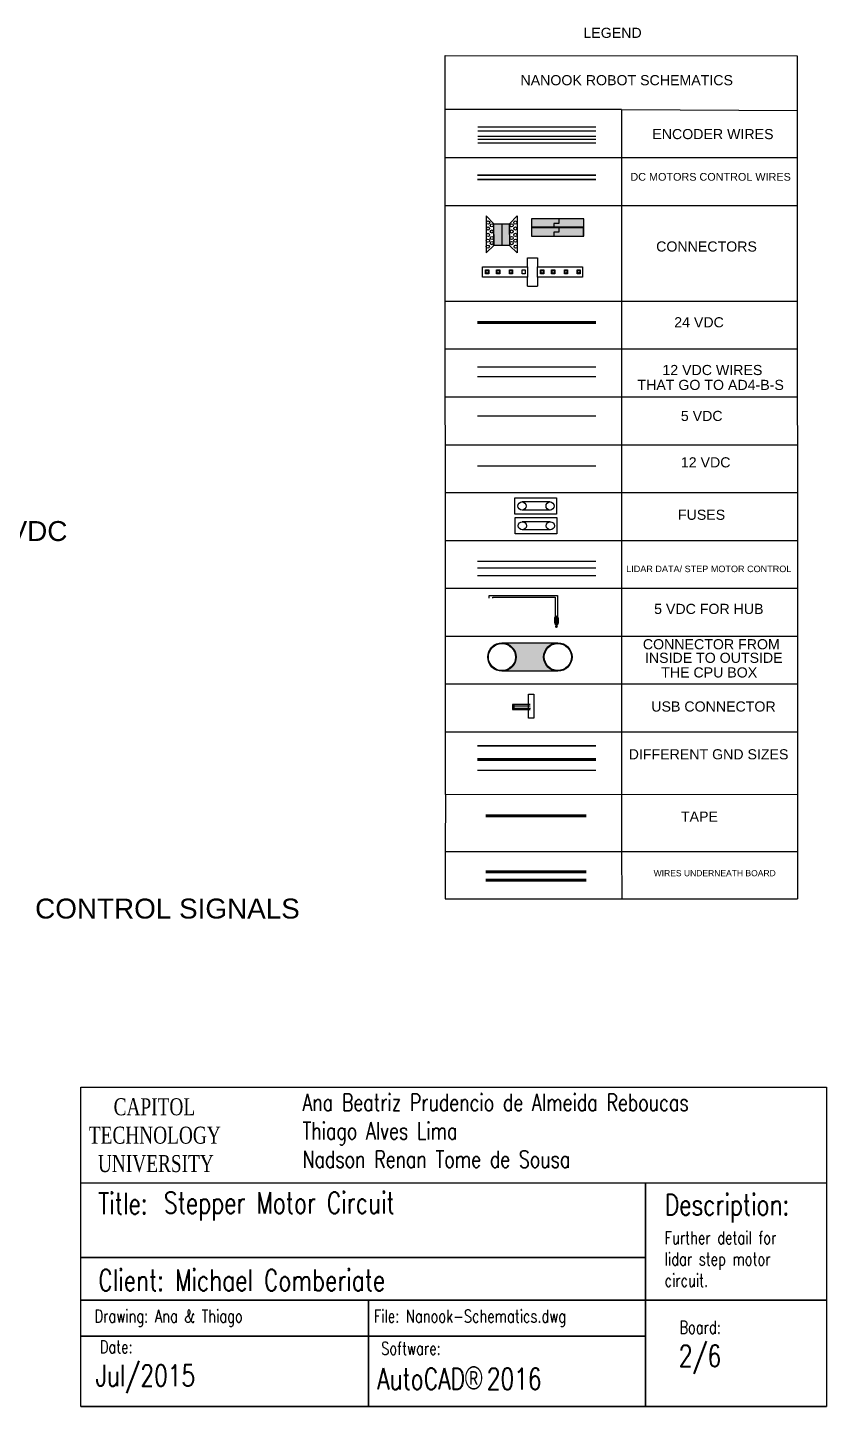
# Paper-space layout 'Layout1' of a CAD drawing. Header units: inches. Extents: x 0.8 to 43.6, y 0.8 to 32.
# Drawn here: x 28.58 to 43.58, y 0.99 to 26.89 of the extents above; entities that cross this region are included whole.
import ezdxf

# ---------------------------------------------------------------- set-up
doc = ezdxf.new("R2010")
doc.units = ezdxf.units.IN
doc.header["$MEASUREMENT"] = 0
doc.linetypes.add('ACAD_ISO02W100', pattern=[15, 12, -3])
doc.linetypes.add('DASHDOT', pattern=[1, 0.5, -0.25, 0, -0.25])
for name, color, linetype in [('12VDC', 2, 'Continuous'), ('5V for hub', 250, 'Continuous'), ('5VDC', 1, 'Continuous'), ('Black GND', 250, 'Continuous'), ('Connectors', 250, 'Continuous'), ('encoder wires', 250, 'Continuous'), ('goes out of box', 4, 'Continuous'), ('LEGEND BOX', 7, 'Continuous'), ('MOTOR CONTROL WIRES', 1, 'Continuous'), ('PLANTA BAIXA ELÉTRICA', 10, 'DASHDOT'), ('power protection board', 7, 'Continuous'), ('Texts', 6, 'Continuous')]:
    doc.layers.add(name, color=color, linetype=linetype)
for name, color, linetype, lineweight in [('12VDC Blue', 5, 'Continuous', 30), ('24VDC', 1, 'Continuous', 60), ('AD4-BS', 250, 'Continuous', 30), ('tape', 8, 'Continuous', 90), ('USB', 251, 'Continuous', 30), ('USB Motor wire Control', 251, 'Continuous', 30), ('USB wire WiFi', 251, 'Continuous', 30)]:
    doc.layers.add(name, color=color, linetype=linetype, lineweight=lineweight)
doc.styles.add('romans_75', font='romans.shx', dxfattribs={"width": 0.75, "height": 0.15})
doc.styles.get("Standard").update_dxf_attribs({"font": 'arial.ttf'})

psp = doc.layouts.get("Layout1")

# ---------------------------------------------------------------- hatches: boundary and pattern name
at = {"layer": '5V for hub', "true_color": 0x939598}
h = psp.add_hatch(color=252, dxfattribs=at)
h.dxf.hatch_style = 1
h.paths.add_polyline_path([(38.476, 15.801, 1), (38.545, 15.801, 1)])
h.paths.add_polyline_path([(38.476, 15.706, 0.298414), (38.497, 15.674, -0.94395), (38.525, 15.674, 0.298414), (38.545, 15.706, 1)])
h.paths.add_polyline_path([(38.525, 15.635, 1), (38.497, 15.635, 1)])
h.paths.add_polyline_path([(38.525, 15.674, 0.94395), (38.497, 15.674, 0.208334)], flags=17)
h.paths.add_polyline_path([(38.525, 15.673, 1), (38.497, 15.673), (38.497, 15.635, -1), (38.525, 15.635)])
h = psp.add_hatch(color=252, dxfattribs=at)
h.dxf.hatch_style = 1
h.paths.add_polyline_path([(38.545, 15.801, -1), (38.476, 15.801), (38.476, 15.707), (38.476, 15.707, -0.982512), (38.545, 15.706), (38.545, 15.706)])
h = psp.add_hatch(color=252, dxfattribs=at)
h.dxf.hatch_style = 1
h.paths.add_polyline_path([(38.497, 15.674, 0.208334), (38.525, 15.674, 0.94395)])
at = {"layer": 'AD4-BS', "true_color": 0xc7c8ca}
h = psp.add_hatch(color=9, dxfattribs=at)
h.dxf.hatch_style = 1
h.paths.add_polyline_path([(37.719, 14.177), (37.689, 14.177), (37.689, 14.078), (37.719, 14.078)])
at = {"layer": 'Black GND', "transparency": 33554687}
h = psp.add_hatch(color=4, dxfattribs=at)
h.dxf.hatch_style = 1
h.paths.add_polyline_path([(37.998, 15.334), (37.487, 15.333, -0.415378), (37.755, 15.066, -0.41305), (37.489, 14.798), (37.998, 14.799)])
h.paths.add_polyline_path([(38.537, 15.335), (37.998, 15.334), (37.998, 14.799), (38.539, 14.8, -0.415378), (38.27, 15.068, -0.41305)])
at = {"layer": 'Connectors', "true_color": 0x139b48, "transparency": 33554687}
h = psp.add_hatch(color=114, dxfattribs=at)
h.dxf.hatch_style = 1
h.paths.add_polyline_path([(37.483, 23.206), (37.338, 23.206), (37.338, 23.009), (37.338, 22.797), (37.483, 22.797)])
h = psp.add_hatch(color=114, dxfattribs=at)
h.dxf.hatch_style = 1
h.paths.add_polyline_path([(37.483, 22.797), (37.63, 22.797), (37.63, 23.206), (37.483, 23.206)])
at = {"layer": 'Connectors', "true_color": 0x000000}
h = psp.add_hatch(color=18, dxfattribs=at)
h.dxf.hatch_style = 1
h.paths.add_polyline_path([(38.556, 23.301), (38.556, 23.216), (38.462, 23.216), (38.462, 23.138), (38.044, 23.138), (38.044, 23.301)])
h = psp.add_hatch(color=18, dxfattribs=at)
h.dxf.hatch_style = 1
h.paths.add_polyline_path([(38.556, 23.301), (38.556, 23.216), (38.462, 23.216), (38.462, 23.138), (38.044, 23.138), (38.044, 23.301)], flags=17)
h.paths.add_polyline_path([(38.044, 23.138), (38.044, 23.301), (39.024, 23.301), (39.024, 23.138)])
h = psp.add_hatch(color=18, dxfattribs=at)
h.dxf.hatch_style = 1
h.paths.add_polyline_path([(38.044, 22.975), (38.044, 23.138), (38.555, 23.138), (38.555, 23.052), (38.461, 23.052), (38.461, 22.975)])
h.paths.add_polyline_path([(38.461, 22.975), (38.461, 23.052), (38.555, 23.052), (38.555, 23.138), (39.024, 23.138), (39.024, 22.975)])
at = {"layer": 'goes out of box'}
h = psp.add_hatch(color=256, dxfattribs=at)
h.dxf.hatch_style = 1
h.paths.add_polyline_path([(37.755, 15.066, 1), (37.221, 15.066, 1)])
h.paths.add_polyline_path([(37.743, 15.066, 1), (37.233, 15.066, 1)], flags=16)
h = psp.add_hatch(color=256, dxfattribs=at)
h.dxf.hatch_style = 1
h.paths.add_polyline_path([(38.805, 15.068, 1), (38.27, 15.068, 1)])
h.paths.add_polyline_path([(38.793, 15.068, 1), (38.282, 15.068, 1)], flags=16)

# ---------------------------------------------------------------- linework, layer by layer
at = {"layer": '12VDC'}
psp.add_line((37.03, 18.658), (39.249, 18.658), dxfattribs=at)
at = {"layer": '12VDC Blue'}
for p, q in [((37.03, 20.52), (39.249, 20.52)), ((37.03, 20.337), (39.249, 20.337))]:
    psp.add_line(p, q, dxfattribs=at)
at = {"layer": '24VDC'}
psp.add_line((37.03, 21.35), (39.249, 21.35), dxfattribs=at)
at = {"layer": '24VDC', "linetype": 'ACAD_ISO02W100', "ltscale": 4}
psp.add_line((37.184, 11.031), (39.068, 11.031), dxfattribs=at)
at = {"layer": '5V for hub', "color": 250}
psp.add_lwpolyline([(37.251, 16.174), (37.251, 16.221), (38.118, 16.221), (38.532, 16.221), (38.532, 15.972), (38.532, 15.828)], dxfattribs=at)
at = {"layer": '5V for hub'}
psp.add_lwpolyline([(37.319, 16.174), (37.319, 16.192), (37.943, 16.192), (38.486, 16.192), (38.486, 15.883), (38.486, 15.826)], dxfattribs=at)
for points in [[(38.545, 15.801, 1), (38.476, 15.801), (38.476, 15.707)], [(38.525, 15.635), (38.525, 15.673, 1), (38.497, 15.673), (38.497, 15.635)]]:
    psp.add_lwpolyline(points, format="xyb", dxfattribs=at)
psp.add_lwpolyline([(38.545, 15.801), (38.545, 15.706)], close=True, dxfattribs=at)
psp.add_circle((38.511, 15.635), 0.0138, dxfattribs=at)
psp.add_arc((38.511, 15.706), 0.0344, 293.5366, 246.4634, dxfattribs=at)
at = {"layer": '5VDC'}
psp.add_lwpolyline([(37.03, 19.597), (37.258, 19.597), (39.249, 19.597)], dxfattribs=at)
at = {"layer": 'Black GND', "color": 0}
for p, q in [((38.555, 23.138), (38.555, 23.052)), ((38.555, 23.052), (38.461, 23.052)), ((38.461, 23.052), (38.461, 22.975))]:
    psp.add_line(p, q, dxfattribs=at)
at = {"layer": 'Black GND', "color": 4}
for p, q in [((37.488, 15.333), (38.538, 15.335)), ((38.538, 14.8), (37.488, 14.798))]:
    psp.add_line(p, q, dxfattribs=at)
at = {"layer": 'Black GND', "lineweight": 90}
psp.add_line((37.03, 13.143), (39.249, 13.143), dxfattribs=at)
at = {"layer": 'Black GND'}
psp.add_line((39.249, 12.936), (37.03, 12.936), dxfattribs=at)
at = {"layer": 'Black GND', "linetype": 'ACAD_ISO02W100', "lineweight": 90, "ltscale": 4}
psp.add_line((37.184, 10.876), (39.068, 10.876), dxfattribs=at)
at = {"layer": 'Connectors'}
for p, q in [((37.19, 23.356), (37.19, 22.662)), ((37.338, 23.209), (37.19, 23.356)), ((37.63, 23.209), (37.777, 23.356)), ((37.777, 23.356), (37.777, 22.662)), ((37.338, 23.009), (37.338, 23.209)), ((37.483, 23.206), (37.483, 22.797)), ((37.63, 23.009), (37.63, 23.209)), ((38.555, 23.138), (38.555, 23.052)), ((38.556, 23.301), (38.556, 23.216)), ((37.338, 23.009), (37.338, 22.799)), ((37.63, 23.009), (37.63, 22.799)), ((38.555, 23.052), (38.461, 23.052)), ((38.461, 23.052), (38.461, 22.975)), ((37.338, 22.799), (37.19, 22.662)), ((37.63, 22.799), (37.777, 22.662)), ((37.97, 22.397), (37.97, 22.567)), ((37.97, 22.567), (38.158, 22.567)), ((38.158, 22.567), (38.158, 22.397)), ((37.97, 22.036), (37.97, 22.206)), ((37.97, 22.036), (38.158, 22.036)), ((38.158, 22.206), (38.158, 22.036))]:
    psp.add_line(p, q, dxfattribs=at)
at = {"layer": 'Connectors', "color": 0}
for p, q in [((38.462, 23.216), (38.462, 23.138)), ((38.556, 23.216), (38.462, 23.216))]:
    psp.add_line(p, q, dxfattribs=at)
at = {"layer": 'Connectors'}
for points in [[(37.336, 23.206), (37.63, 23.206), (37.63, 22.797), (37.336, 22.797)], [(38.043, 22.978), (39.022, 22.978), (39.022, 23.141), (38.043, 23.141)], [(38.044, 23.138), (39.024, 23.138), (39.024, 23.301), (38.044, 23.301)], [(38.044, 23.138), (39.024, 23.138), (39.024, 23.301), (38.044, 23.301)], [(38.044, 22.975), (39.024, 22.975), (39.024, 23.138), (38.044, 23.138)], [(37.125, 22.397), (37.97, 22.397), (37.97, 22.206), (37.125, 22.206)], [(37.181, 22.343), (37.241, 22.343), (37.241, 22.27), (37.181, 22.27)], [(37.388, 22.343), (37.449, 22.343), (37.449, 22.27), (37.388, 22.27)], [(37.627, 22.343), (37.688, 22.343), (37.688, 22.27), (37.627, 22.27)], [(37.865, 22.343), (37.926, 22.343), (37.926, 22.27), (37.865, 22.27)], [(38.158, 22.397), (39.002, 22.397), (39.002, 22.206), (38.158, 22.206)], [(38.213, 22.343), (38.274, 22.343), (38.274, 22.27), (38.213, 22.27)], [(38.421, 22.343), (38.481, 22.343), (38.481, 22.27), (38.421, 22.27)], [(38.66, 22.343), (38.72, 22.343), (38.72, 22.27), (38.66, 22.27)], [(38.898, 22.343), (38.958, 22.343), (38.958, 22.27), (38.898, 22.27)]]:
    psp.add_lwpolyline(points, close=True, dxfattribs=at)
for centre, radius in [((37.227, 23.119), 0.0304), ((37.229, 23.231), 0.0304), ((37.298, 23.178), 0.0304), ((37.298, 23.063), 0.0304), ((37.669, 23.178), 0.0304), ((37.669, 23.063), 0.0304), ((37.739, 23.231), 0.0304), ((37.74, 23.119), 0.0304), ((37.222, 22.778), 0.0304), ((37.225, 22.891), 0.0304), ((37.227, 22.998), 0.0304), ((37.298, 22.94), 0.0304), ((37.298, 22.844), 0.0304), ((37.669, 22.94), 0.0304), ((37.669, 22.844), 0.0304), ((37.74, 22.998), 0.0304), ((37.742, 22.891), 0.0304), ((37.745, 22.778), 0.0304), ((37.211, 22.306), 0.0249), ((37.419, 22.306), 0.0249), ((37.657, 22.306), 0.0249), ((38.243, 22.306), 0.0249), ((38.452, 22.306), 0.0249), ((38.69, 22.306), 0.0249), ((38.929, 22.308), 0.0249)]:
    psp.add_circle(centre, radius, dxfattribs=at)
at = {"layer": 'encoder wires', "color": 5}
psp.add_line((37.033, 25.03), (39.251, 25.03), dxfattribs=at)
at = {"layer": 'encoder wires', "color": 1}
psp.add_line((37.033, 24.952), (39.251, 24.952), dxfattribs=at)
at = {"layer": 'encoder wires', "color": 2}
psp.add_line((37.033, 24.855), (39.251, 24.855), dxfattribs=at)
at = {"layer": 'encoder wires', "color": 3}
psp.add_line((37.033, 24.798), (39.251, 24.798), dxfattribs=at)
at = {"layer": 'encoder wires'}
psp.add_line((37.033, 24.728), (39.251, 24.728), dxfattribs=at)
at = {"layer": 'goes out of box'}
for centre, radius in [((37.488, 15.066), 0.267), ((37.488, 15.066), 0.255), ((37.488, 15.066), 0.255), ((38.538, 15.068), 0.267), ((38.538, 15.068), 0.255), ((38.538, 15.068), 0.255)]:
    psp.add_circle(centre, radius, dxfattribs=at)
at = {"layer": 'LEGEND BOX'}
for p, q in [((39.73, 25.352), (36.426, 25.352)), ((39.73, 25.352), (43.035, 25.339)), ((39.73, 25.352), (39.73, 15.976)), ((36.426, 24.452), (43.035, 24.452)), ((36.426, 23.553), (43.035, 23.553)), ((36.426, 21.755), (43.035, 21.755)), ((36.426, 20.855), (43.035, 20.855)), ((36.426, 19.956), (43.035, 19.956)), ((36.426, 19.057), (43.035, 19.057)), ((36.426, 18.157), (43.035, 18.157)), ((36.426, 17.258), (43.035, 17.258)), ((36.426, 16.359), (43.035, 16.359)), ((39.73, 15.976), (39.73, 15.459)), ((36.426, 15.459), (43.035, 15.459)), ((39.73, 15.459), (39.73, 12.481)), ((36.426, 14.56), (43.035, 14.56)), ((36.426, 13.661), (43.035, 13.661)), ((36.426, 12.484), (36.425, 11.415)), ((39.73, 12.481), (39.73, 11.415)), ((43.035, 12.478), (43.035, 11.415)), ((36.425, 11.415), (36.424, 10.525)), ((36.425, 11.415), (43.035, 11.415)), ((39.73, 11.415), (39.737, 10.525)), ((43.035, 11.415), (43.035, 10.525)), ((36.424, 10.525), (43.035, 10.525))]:
    psp.add_line(p, q, dxfattribs=at)
psp.add_lwpolyline([(36.424, 26.368), (43.034, 26.362), (43.035, 12.478), (36.426, 12.484)], close=True, dxfattribs=at)
at = {"layer": 'MOTOR CONTROL WIRES', "color": 18, "lineweight": 35, "true_color": 0x000000}
for p, q in [((39.249, 24.124), (37.03, 24.124)), ((39.249, 13.398), (37.03, 13.398))]:
    psp.add_line(p, q, dxfattribs=at)
at = {"layer": 'MOTOR CONTROL WIRES', "color": 1, "lineweight": 35}
psp.add_line((39.249, 24.037), (37.03, 24.037), dxfattribs=at)
at = {"layer": 'PLANTA BAIXA ELÉTRICA', "color": 0, "linetype": 'ByBlock'}
for p, q in [((29.581, 0.985), (29.581, 6.985)), ((29.581, 6.985), (43.581, 6.985)), ((29.581, 5.185), (29.581, 6.985)), ((43.581, 6.985), (43.581, 0.985)), ((29.581, 3.785), (29.581, 5.185)), ((29.581, 3.785), (29.581, 5.185)), ((29.581, 5.185), (43.581, 5.185)), ((40.181, 0.985), (40.181, 5.185)), ((40.181, 5.185), (40.181, 0.985)), ((29.581, 2.985), (29.581, 3.785)), ((29.581, 2.985), (29.581, 3.785)), ((29.581, 3.785), (40.181, 3.785)), ((40.181, 3.785), (29.581, 3.785)), ((29.581, 2.305), (29.581, 2.985)), ((29.581, 2.305), (29.581, 2.985)), ((29.581, 2.985), (43.581, 2.985)), ((43.581, 2.985), (29.581, 2.985)), ((34.981, 0.985), (34.981, 2.985)), ((34.981, 2.985), (34.981, 0.985)), ((29.581, 0.985), (29.581, 2.305)), ((29.581, 2.305), (40.181, 2.305)), ((40.181, 2.305), (29.581, 2.305)), ((43.581, 0.985), (29.581, 0.985)), ((29.581, 0.985), (32.281, 0.985)), ((32.281, 0.985), (34.981, 0.985)), ((34.981, 0.985), (32.281, 0.985)), ((34.981, 0.985), (40.181, 0.985)), ((37.581, 0.985), (34.981, 0.985)), ((40.181, 0.985), (37.581, 0.985)), ((40.181, 0.985), (43.581, 0.985)), ((43.581, 0.985), (40.181, 0.985))]:
    psp.add_line(p, q, dxfattribs=at)
at = {"layer": 'power protection board'}
for p, q in [((38.391, 17.981), (37.863, 17.981)), ((38.397, 17.828), (37.872, 17.828)), ((38.396, 17.609), (37.867, 17.609)), ((38.402, 17.456), (37.877, 17.456))]:
    psp.add_line(p, q, dxfattribs=at)
for points in [[(38.511, 18.059), (38.511, 17.753), (37.732, 17.752), (37.732, 18.059)], [(38.516, 17.687), (38.516, 17.381), (37.737, 17.381), (37.737, 17.687)]]:
    psp.add_lwpolyline(points, close=True, dxfattribs=at)
for centre in [(37.865, 17.904), (38.392, 17.904), (37.87, 17.533), (38.397, 17.533)]:
    psp.add_circle(centre, 0.0765, dxfattribs=at)
at = {"layer": 'tape'}
psp.add_line((37.184, 12.085), (39.068, 12.085), dxfattribs=at)
at = {"layer": 'USB'}
psp.add_lwpolyline([(37.985, 14.368), (38.084, 14.368), (38.084, 13.917), (37.985, 13.917)], close=True, dxfattribs=at)
at = {"layer": 'USB Motor wire Control'}
for p, q in [((39.249, 16.86), (37.03, 16.86)), ((39.249, 16.738), (37.03, 16.738)), ((39.249, 16.592), (37.03, 16.592))]:
    psp.add_line(p, q, dxfattribs=at)
at = {"layer": 'USB wire WiFi', "color": 1}
psp.add_line((38.02, 14.177), (37.719, 14.177), dxfattribs=at)
at = {"layer": 'USB wire WiFi', "color": 7}
psp.add_line((38.019, 14.144), (37.719, 14.144), dxfattribs=at)
at = {"layer": 'USB wire WiFi', "color": 3}
psp.add_line((38.022, 14.101), (37.719, 14.101), dxfattribs=at)
at = {"layer": 'USB wire WiFi', "color": 250}
psp.add_line((37.719, 14.078), (38.021, 14.078), dxfattribs=at)
at = {"layer": 'USB wire WiFi'}
psp.add_lwpolyline([(37.719, 14.177), (37.689, 14.177), (37.689, 14.078), (37.719, 14.078)], close=True, dxfattribs=at)

# ---------------------------------------------------------------- texts
at = {"layer": 'PLANTA BAIXA ELÉTRICA', "color": 0, "linetype": 'ByBlock', "attachment_point": 1, "style": 'romans_75'}
for s, width, insert, char_height in [('\\pi-0.32137;{\\Ftimesout|c0;CAPITOL\\P\\pi-0.78637;TECHNOLOGY\\P\\pi-0.61537;UNIVERSITY}', 0.70925, (30.518, 6.776), 0.32), ('Ana Beatriz Prudencio de Almeida Reboucas\\PThiago Alves Lima\\PNadson Renan Tome de Sousa', 11.73869, (33.743, 6.857), 0.32), ('Title:', 12.30617, (29.909, 4.998), 0.4), ('Stepper Motor Circuit', 12.30617, (31.141, 5.011), 0.4), ('Description:', 12.30617, (40.545, 4.976), 0.4), ('Further detail for lidar step motor circuit.', 2.79029, (40.543, 4.275), 0.24), ('Client: Michael Comberiate', 12.30617, (29.909, 3.556), 0.4), (' Drawing: Ana & Thiago', 12.30617, (29.713, 2.803), 0.24), ('File: Nanook-Schematics.dwg', 12.30617, (35.083, 2.802), 0.24), ('Board:', 1.06218, (40.82, 2.592), 0.24), ('Date:', 1.06218, (29.937, 2.224), 0.24), ('Software:', 1.06218, (35.22, 2.195), 0.24), ('2/6', 2.68841, (40.808, 2.134), 0.4), ('Jul/2015', 2.68841, (29.863, 1.767), 0.4), ('AutoCAD{\\fArial|b0|i0|c0|p34;\\H1.0833x;®\\fMS Shell Dlg 2|b0|i0|c0|p0;\\H0.65385x; }2016', 5.99605, (35.145, 1.738), 0.4)]:
    psp.add_mtext_dynamic_manual_height_columns(s, width=width, gutter_width=0.75, heights=[0], dxfattribs=dict(at, insert=insert, char_height=char_height))
at = {"layer": 'Texts'}
for s, height, p in [('LEGEND', 0.1904, (39.018, 26.701)), ('NANOOK ROBOT SCHEMATICS', 0.19042, (37.836, 25.811)), ('ENCODER WIRES', 0.19042, (40.312, 24.798)), ('DC MOTORS CONTROL WIRES', 0.14538, (39.9, 24.017)), ('CONNECTORS', 0.1904, (40.384, 22.686)), ('24 VDC', 0.1904, (40.723, 21.262)), ('12 VDC WIRES', 0.19042, (40.501, 20.365)), ('THAT GO TO AD4-B-S', 0.19042, (40.033, 20.085)), ('5 VDC', 0.1904, (40.848, 19.502)), ('12 VDC', 0.1904, (40.848, 18.63)), ('24 VDC', 0.3744, (27.498, 17.247)), ('FUSES', 0.1904, (40.793, 17.645)), ('LIDAR DATA/ STEP MOTOR CONTROL', 0.12186, (39.821, 16.662)), ('5 VDC FOR HUB', 0.19042, (40.346, 15.876)), ('CONNECTOR FROM ', 0.19042, (40.134, 15.212)), ('INSIDE TO OUTSIDE', 0.19042, (40.173, 14.957)), ('THE CPU BOX', 0.19042, (40.478, 14.682)), ('USB CONNECTOR', 0.19042, (40.293, 14.042)), ('DIFFERENT GND SIZES', 0.19042, (39.868, 13.144)), ('TAPE', 0.1904, (40.849, 11.973)), ('WIRES UNDERNEATH BOARD', 0.11449, (40.337, 10.948)), ('CONTROL SIGNALS', 0.37438, (28.723, 10.153))]:
    psp.add_text(s, height=height, dxfattribs=at).set_placement(p)

doc.saveas('drawing.dxf')
